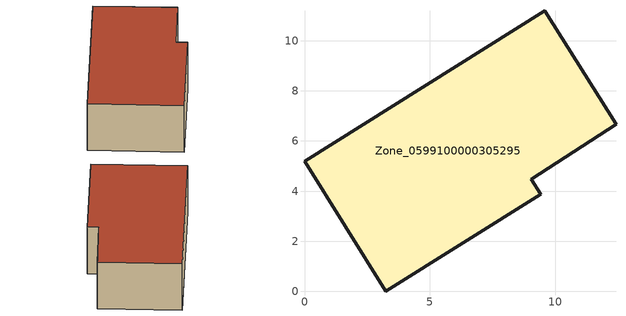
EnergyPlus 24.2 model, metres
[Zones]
Zone_0599100000305295
 floor ground (C_G): 0,5.2 9.59,11.2 12.43,6.66 9.05,4.48 9.43,3.87 3.25,0 z0
 wall outside (C_F): 9.59,11.2 0,5.2 3.25,0 9.43,3.87 9.05,4.48 12.43,6.66 9.59,11.2 z0:3.51
 roof outside (C_R): 0,5.2 3.25,0 9.43,3.87 9.05,4.48 12.43,6.66 9.59,11.2 z3.51
[BUILDING]
Pand.0599100000305295: North Axis=0; Terrain=City; Loads Convergence Tolerance Value=0.04; Temperature Convergence Tolerance Value=0.4; Solar Distribution=FullExterior; Maximum Number of Warmup Days=25; Minimum Number of Warmup Days=1
[Site:Location]
Rotterdam.The.Hague.AP_ZH_NLD Design_Conditions: Latitude=51.96; Longitude=4.45; Time Zone=1; Elevation=-4.5
[SITE:GROUNDTEMPERATURE:BUILDINGSURFACE]
18, 18, 18, 18, 18, 18, 18, 18, 18, 18, 18, 18
[MATERIAL] Thermal Absorptance=0.9; Solar Absorptance=0.7; Visible Absorptance=0.7
Name | Roughness | Thickness | Conductivity | Density | Specific Heat
G.TI.1946 | MediumSmooth | 0.15 | 1 | 540 | 1210
F.TI.1946 | Rough | 0.3 | 0.857143 | 1920 | 840
R.TI.1946 | MediumRough | 0.2 | 0.1 | 1500 | 1000
[CONSTRUCTION]
C_G: G.TI.1946
C_F: F.TI.1946
C_R: R.TI.1946
[ZONE]
Zone_0599100000305295: Type=1; Multiplier=1; Ceiling Height=Autocalculate; Volume=Autocalculate; Floor Area=autocalculate; Part of Total Floor Area=Yes
[ZONEINFILTRATION:DESIGNFLOWRATE]
Infil_Zone_0599100000305295: Zone or ZoneList or Space or SpaceList=Zone_0599100000305295; Schedule=AlwaysOn; Design Flow Rate Calculation Method=Flow/Area; Flow Rate per Floor Area=0.003; Constant Term Coefficient=1; Temperature Term Coefficient=0; Velocity Term Coefficient=0; Velocity Squared Term Coefficient=0
[HVACTEMPLATE:ZONE:IDEALLOADSAIRSYSTEM]
Zone_0599100000305295: Maximum Heating Supply Air Temperature=50; Minimum Cooling Supply Air Temperature=13; Maximum Heating Supply Air Humidity Ratio=0.0156; Minimum Cooling Supply Air Humidity Ratio=0.0077; Heating Limit=NoLimit; Cooling Limit=NoLimit; Dehumidification Control Type=ConstantSensibleHeatRatio; Cooling Sensible Heat Ratio=0.7; Dehumidification Setpoint=60; Humidification Control Type=None; Humidification Setpoint=30; Outdoor Air Method=None; Outdoor Air Flow Rate per Person=0.00944; Outdoor Air Flow Rate per Zone Floor Area=0; Outdoor Air Flow Rate per Zone=0; Demand Controlled Ventilation Type=None; Outdoor Air Economizer Type=NoEconomizer; Heat Recovery Type=None; Sensible Heat Recovery Effectiveness=0.7; Latent Heat Recovery Effectiveness=0.65
[ZONECONTROL:THERMOSTAT]
ThermostatControl_Zone_0599100000305295: Zone or ZoneList=Zone_0599100000305295; Control Type Schedule=DualSetpointControlType; Control 1=Thermostat_Zone_0599100000305295; Temperature Difference Between Cutout And Setpoint=0
[THERMOSTATSETPOINT:DUALSETPOINT]
Thermostat_Zone_0599100000305295: Heating Setpoint Temperature Schedule=HeatingSetpoint_Zone_0599100000305295; Cooling Setpoint Temperature Schedule=CoolingSetpoint_Zone_0599100000305295
[SCHEDULE:COMPACT]
HeatingSetpoint_Zone_0599100000305295: Through: 12/31, For: AllDays, Until: 24:00, 21
CoolingSetpoint_Zone_0599100000305295: Through: 12/31, For: AllDays, Until: 24:00, 24
DualSetpointControlType: Through: 12/31, For: AllDays, Until: 24:00, 4
AlwaysOn: Through: 12/31, For: AllDays, Until: 24:00, 1
